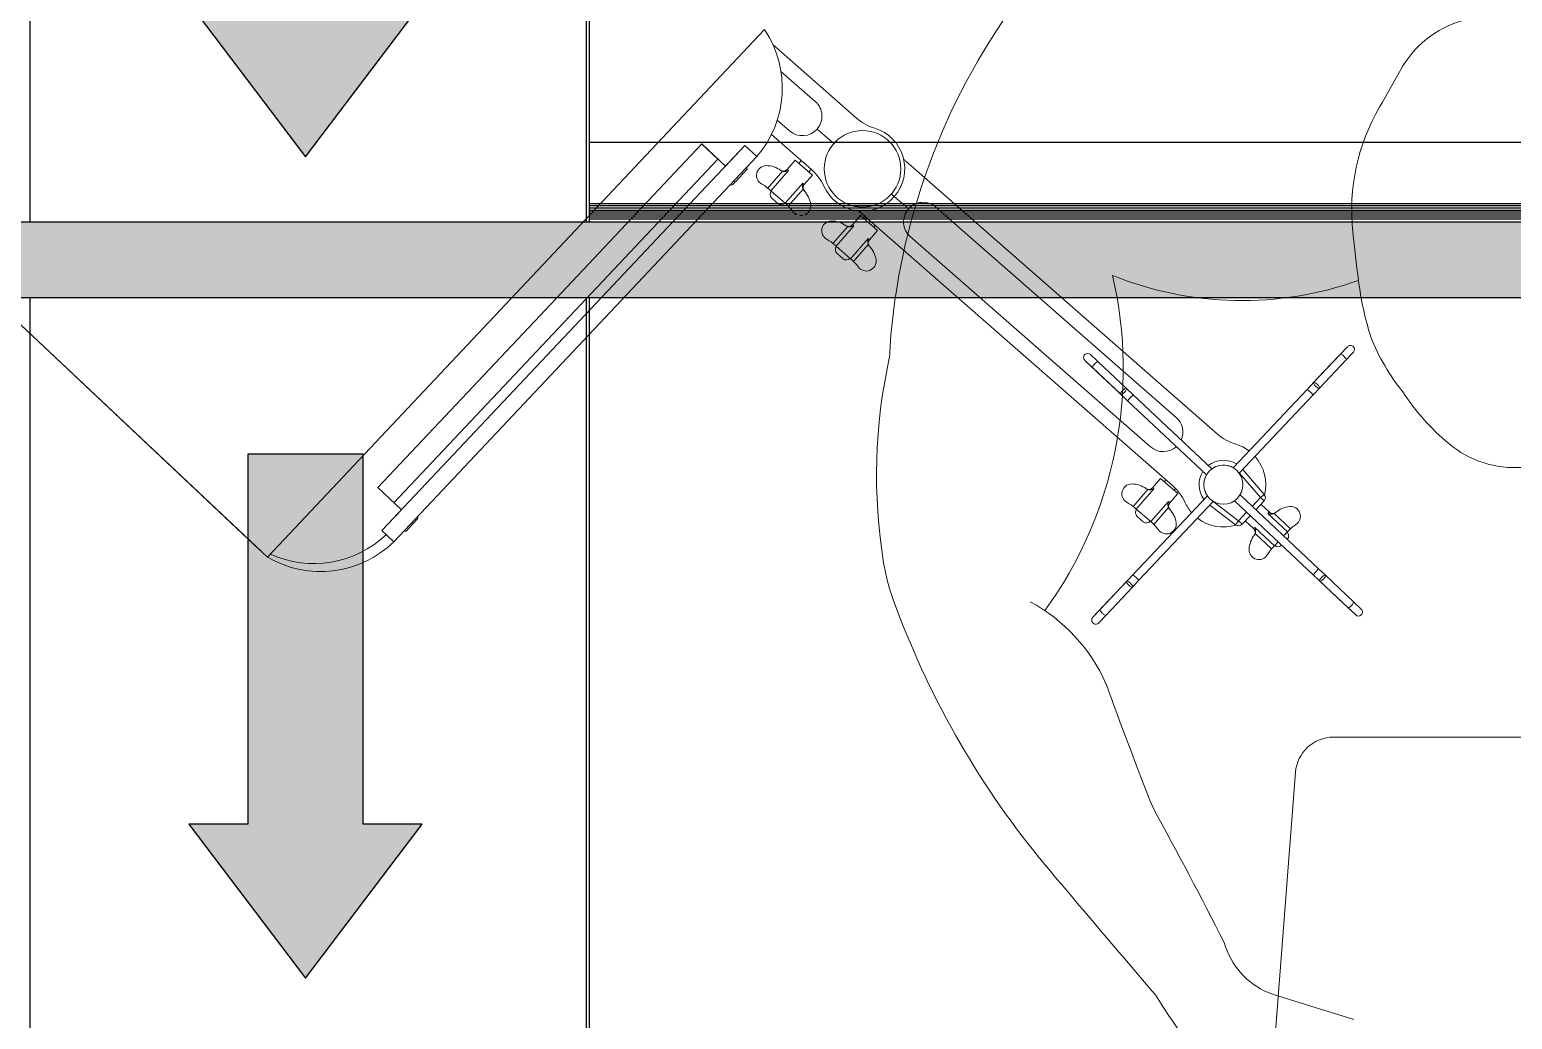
# Model space of a CAD drawing. Header units: millimetres. Extents: x 2822564 to 2991989, y -324396 to -253399.
# Drawn here: x 2862325 to 2863114, y -310117 to -309590 of the extents above; entities that cross this region are included whole.
import ezdxf

# ---------------------------------------------------------------- set-up
doc = ezdxf.new("R2010")
doc.units = ezdxf.units.MM
doc.linetypes.add('12017_XPLAN_GROUND$0$HIDDEN', pattern=[0.375, 0.25, -0.125])
doc.linetypes.add('DASHDOT', pattern=[1, 0.5, -0.25, 0, -0.25])
for name, color, linetype, lineweight in [("'new furniture'", 252, 'Continuous', 9), ('ARCHMED-Fur-S', 8, 'Continuous', 9), ('bed', 31, 'Continuous', 5), ('coton tak bazo', 191, 'Continuous', 5), ('KATCHIN', 253, '12017_XPLAN_GROUND$0$HIDDEN', 5)]:
    doc.layers.add(name, color=color, linetype=linetype, lineweight=lineweight)
doc.layers.add('AX', color=1, linetype='DASHDOT')
doc.layers.add('LAF Detail', color=7, linetype='Continuous')
doc.styles.add('DIM METRES', font='italic8.shx', dxfattribs={"width": 0.53})
doc.styles.add('متر', font='italic.shx')
doc.dimstyles.new('metres', dxfattribs={"dimtxt": 0.18, "dimasz": 0.05, "dimexe": 0.1, "dimexo": 0.1, "dimgap": 0.01, "dimtad": 0, "dimzin": 0, "dimdsep": 46, "dimtxsty": 'DIM METRES', "dimcen": 0.09, "dimclrd": 256, "dimclre": 256, "dimclrt": 3, "dimadec": 0, "dimazin": 0, "dimtfac": 1, "dimtofl": 0, "dimtmove": 0, "dimatfit": 3, "dimfxl": 1, "dimtolj": 1, "dimtzin": 0, "dimarcsym": 0})

# ---------------------------------------------------------------- blocks, each defined once
blk = doc.blocks.new('fff')
at = {"layer": 'coton tak bazo', "ltscale": 0.303333}
for p, q in [((-2.00289, -0.02318), (-1.62134, -0.38257)), ((-1.9982, -0.02758), (-1.61665, -0.38696))]:
    blk.add_line(p, q, dxfattribs=at)
at = {"layer": 'coton tak bazo', "ltscale": 0.303334}
blk.add_line((-1.61665, -0.38697), (-1.9982, -0.02758), dxfattribs=at)
at = {"layer": 'coton tak bazo', "ltscale": 0.259583}
blk.add_line((-1.61665, -0.38696), (-1.3091, -0.06044), dxfattribs=at)
blk.add_line((-1.61665, -0.38696), (-1.3091, -0.06044), dxfattribs=at)
at = {"layer": 'coton tak bazo', "ltscale": 0.039792}
blk.add_line((-1.25211, -0.11528), (-1.30382, -0.06995), dxfattribs=at)
at = {"layer": 'coton tak bazo', "ltscale": 0.016327}
blk.add_line((-1.29892, -0.08631), (-1.2777, -0.10491), dxfattribs=at)
at = {"layer": 'coton tak bazo', "ltscale": 0.00582}
blk.add_line((-1.29365, -0.1231), (-1.30121, -0.11647), dxfattribs=at)
at = {"layer": 'coton tak bazo', "ltscale": 0.019085}
blk.add_line((-1.28002, -0.14711), (-1.30482, -0.12537), dxfattribs=at)
at = {"layer": 'coton tak bazo', "ltscale": 0.007934}
for p, q in [((-1.26627, -0.13101), (-1.27658, -0.12198)), ((-1.27658, -0.12198), (-1.26627, -0.13101))]:
    blk.add_line(p, q, dxfattribs=at)
at = {"layer": 'coton tak bazo', "ltscale": 0.189583}
for p, q in [((-1.32121, -0.13211), (-1.54583, -0.37058)), ((-1.31388, -0.13903), (-1.53849, -0.3775))]:
    blk.add_line(p, q, dxfattribs=at)
at = {"layer": 'coton tak bazo', "ltscale": 0.084583}
for p in [(-1.34798, -0.13113), (-1.54841, -0.34392)]:
    blk.add_line(p, (-1.4482, -0.23753), dxfattribs=at)
at = {"layer": 'coton tak bazo', "ltscale": 0.00795}
blk.add_line((-1.33803, -0.1406), (-1.34803, -0.13119), dxfattribs=at)
at = {"layer": 'coton tak bazo', "ltscale": 0.011667}
for p, q in [((-1.33331, -0.14495), (-1.34798, -0.13113)), ((-1.33331, -0.14496), (-1.34798, -0.13113)), ((-1.53373, -0.35774), (-1.54841, -0.34391)), ((-1.53374, -0.35774), (-1.54841, -0.34392))]:
    blk.add_line(p, q, dxfattribs=at)
at = {"layer": 'coton tak bazo', "ltscale": 0.010208}
blk.add_line((-1.32121, -0.13211), (-1.33331, -0.14495), dxfattribs=at)
at = {"layer": 'coton tak bazo', "ltscale": 0.005834}
for p, q in [((-1.31388, -0.13903), (-1.32121, -0.13211)), ((-1.32121, -0.13211), (-1.31388, -0.13903))]:
    blk.add_line(p, q, dxfattribs=at)
at = {"layer": 'coton tak bazo', "ltscale": 0.169166}
blk.add_line((-1.53841, -0.35334), (-1.33798, -0.14055), dxfattribs=at)
at = {"layer": 'coton tak bazo', "ltscale": 4.27404e-05}
blk.add_line((-1.33798, -0.14055), (-1.33803, -0.1406), dxfattribs=at)
at = {"layer": 'coton tak bazo', "ltscale": 0.004429}
for p, q in [((-1.2901, -0.14122), (-1.29514, -0.14697)), ((-1.06403, -0.33827), (-1.06907, -0.34403))]:
    blk.add_line(p, q, dxfattribs=at)
at = {"layer": 'coton tak bazo', "ltscale": 0.008167}
for p, q in [((-1.27949, -0.15052), (-1.2901, -0.14122)), ((-1.24974, -0.17548), (-1.23912, -0.18477)), ((-1.05341, -0.34757), (-1.06403, -0.33827))]:
    blk.add_line(p, q, dxfattribs=at)
at = {"layer": 'coton tak bazo', "ltscale": 0.001281}
for p, q in [((-1.28637, -0.14155), (-1.28783, -0.14321)), ((-1.2803, -0.14686), (-1.28176, -0.14853))]:
    blk.add_line(p, q, dxfattribs=at)
at = {"layer": 'coton tak bazo', "ltscale": 0.148429}
blk.add_line((-1.22176, -0.14187), (-1.02879, -0.31083), dxfattribs=at)
at = {"layer": 'coton tak bazo', "ltscale": 0.001534}
blk.add_line((-1.32698, -0.15441), (-1.3288, -0.15634), dxfattribs=at)
at = {"layer": 'coton tak bazo', "ltscale": 0.005833}
for p, q in [((-1.32005, -0.14705), (-1.32696, -0.15439)), ((-1.52394, -0.36351), (-1.53085, -0.37085)), ((-1.53849, -0.3775), (-1.54583, -0.37058)), ((-1.54583, -0.37058), (-1.53849, -0.3775))]:
    blk.add_line(p, q, dxfattribs=at)
at = {"layer": 'coton tak bazo', "ltscale": 0.008026}
for p, q in [((-1.30712, -0.15852), (-1.29798, -0.14809)), ((-1.29441, -0.16966), (-1.28526, -0.15923)), ((-1.26675, -0.19279), (-1.25762, -0.18235)), ((-1.25403, -0.20393), (-1.24489, -0.19349)), ((-1.08104, -0.35558), (-1.07191, -0.34514)), ((-1.06832, -0.36672), (-1.05918, -0.35628)), ((-0.98377, -0.36952), (-0.99386, -0.36001)), ((-0.99536, -0.38183), (-1.00546, -0.37232))]:
    blk.add_line(p, q, dxfattribs=at)
at = {"layer": 'coton tak bazo', "ltscale": 0.009625}
for p, q in [((-1.30519, -0.16016), (-1.29423, -0.14765)), ((-1.29629, -0.16796), (-1.28533, -0.15546)), ((-1.26482, -0.19443), (-1.25386, -0.18192)), ((-1.25591, -0.20223), (-1.24496, -0.18971)), ((-1.07911, -0.35722), (-1.06815, -0.34471)), ((-1.0702, -0.36502), (-1.05925, -0.3525)), ((-0.98553, -0.37134), (-0.99764, -0.35994)), ((-0.99365, -0.37996), (-1.00576, -0.36856))]:
    blk.add_line(p, q, dxfattribs=at)
at = {"layer": 'coton tak bazo'}
for p, q in [((-1.29798, -0.14809), (-1.29752, -0.1482)), ((-1.29752, -0.1482), (-1.29707, -0.14825)), ((-1.29707, -0.14825), (-1.29664, -0.14825)), ((-1.29664, -0.14825), (-1.29622, -0.14822)), ((-1.29622, -0.14822), (-1.29567, -0.14813)), ((-1.29567, -0.14813), (-1.29515, -0.148)), ((-1.29515, -0.148), (-1.29423, -0.14765)), ((-1.28555, -0.15642), (-1.28533, -0.15546)), ((-1.28563, -0.15751), (-1.28561, -0.15695)), ((-1.28561, -0.15792), (-1.28563, -0.15751)), ((-1.28561, -0.15695), (-1.28555, -0.15642)), ((-1.28554, -0.15835), (-1.28561, -0.15792)), ((-1.28543, -0.15879), (-1.28554, -0.15835)), ((-1.28526, -0.15923), (-1.28543, -0.15879)), ((-1.25762, -0.18235), (-1.25716, -0.18246)), ((-1.25716, -0.18246), (-1.2567, -0.18251)), ((-1.2567, -0.18251), (-1.25627, -0.18252)), ((-1.25627, -0.18252), (-1.25586, -0.18249)), ((-1.25586, -0.18249), (-1.25531, -0.1824)), ((-1.25531, -0.1824), (-1.25479, -0.18226)), ((-1.25479, -0.18226), (-1.25386, -0.18192)), ((-1.24526, -0.19177), (-1.24524, -0.19121)), ((-1.24523, -0.19218), (-1.24526, -0.19177)), ((-1.24524, -0.19121), (-1.24518, -0.19067)), ((-1.24517, -0.1926), (-1.24523, -0.19218)), ((-1.24518, -0.19067), (-1.24496, -0.18971)), ((-1.24506, -0.19305), (-1.24517, -0.1926)), ((-1.24489, -0.19349), (-1.24506, -0.19305)), ((-1.07191, -0.34514), (-1.07144, -0.34525)), ((-1.07144, -0.34525), (-1.07099, -0.3453)), ((-1.07099, -0.3453), (-1.07056, -0.34531)), ((-1.07056, -0.34531), (-1.07015, -0.34528)), ((-1.07015, -0.34528), (-1.0696, -0.34519)), ((-1.0696, -0.34519), (-1.06908, -0.34505)), ((-1.06908, -0.34505), (-1.06815, -0.34471)), ((-1.05955, -0.35456), (-1.05953, -0.354)), ((-1.05952, -0.35497), (-1.05955, -0.35456)), ((-1.05953, -0.354), (-1.05947, -0.35347)), ((-1.05946, -0.3554), (-1.05952, -0.35497)), ((-1.05947, -0.35347), (-1.05925, -0.3525)), ((-1.05935, -0.35584), (-1.05946, -0.3554)), ((-1.05918, -0.35628), (-1.05935, -0.35584)), ((-0.99669, -0.3602), (-0.99764, -0.35994)), ((-0.99616, -0.36028), (-0.99669, -0.3602)), ((-0.9956, -0.36032), (-0.99616, -0.36028)), ((-0.99519, -0.36031), (-0.9956, -0.36032)), ((-0.99476, -0.36026), (-0.99519, -0.36031)), ((-0.99431, -0.36016), (-0.99476, -0.36026)), ((-0.99386, -0.36001), (-0.99431, -0.36016)), ((-1.00544, -0.36949), (-1.00576, -0.36856)), ((-1.00546, -0.37232), (-1.00533, -0.37187)), ((-1.00533, -0.37002), (-1.00544, -0.36949)), ((-1.00526, -0.37057), (-1.00533, -0.37002)), ((-1.00533, -0.37187), (-1.00527, -0.37141)), ((-1.00527, -0.37141), (-1.00525, -0.37099)), ((-1.00525, -0.37099), (-1.00526, -0.37057))]:
    blk.add_line(p, q, dxfattribs=at)
at = {"layer": 'coton tak bazo', "ltscale": 0.004428}
for p, q in [((-1.27949, -0.15052), (-1.28453, -0.15628)), ((-1.24974, -0.17548), (-1.25478, -0.18124)), ((-1.23912, -0.18477), (-1.24416, -0.19053)), ((-1.05341, -0.34757), (-1.05845, -0.35332))]:
    blk.add_line(p, q, dxfattribs=at)
at = {"layer": 'coton tak bazo', "ltscale": 0.000657837}
blk.add_line((-1.30519, -0.16016), (-1.30605, -0.15941), dxfattribs=at)
at = {"layer": 'coton tak bazo', "ltscale": 0.00685}
for p, q in [((-1.29629, -0.16796), (-1.30519, -0.16016)), ((-1.26482, -0.19443), (-1.25591, -0.20223)), ((-1.0702, -0.36502), (-1.07911, -0.35722))]:
    blk.add_line(p, q, dxfattribs=at)
at = {"layer": 'coton tak bazo', "ltscale": 0.002917}
for p, q in [((-1.30463, -0.16468), (-1.30084, -0.168)), ((-1.07854, -0.36173), (-1.07475, -0.36505))]:
    blk.add_line(p, q, dxfattribs=at)
at = {"layer": 'coton tak bazo', "ltscale": 0.0014}
blk.add_line((-1.23065, -0.16224), (-1.22883, -0.16384), dxfattribs=at)
blk.add_line((-1.23065, -0.16224), (-1.22883, -0.16384), dxfattribs=at)
at = {"layer": 'coton tak bazo', "ltscale": 0.006708}
for p, q in [((-1.22882, -0.16383), (-1.2201, -0.17146)), ((-1.2201, -0.17146), (-1.22882, -0.16383))]:
    blk.add_line(p, q, dxfattribs=at)
at = {"layer": 'coton tak bazo', "ltscale": 0.000658593}
blk.add_line((-1.29544, -0.16871), (-1.29629, -0.16796), dxfattribs=at)
at = {"layer": 'coton tak bazo', "ltscale": 0.14843}
blk.add_line((-1.05668, -0.34269), (-1.24965, -0.17372), dxfattribs=at)
at = {"layer": 'coton tak bazo', "ltscale": 0.114333}
for p, q in [((-1.05439, -0.30048), (-1.20303, -0.17033)), ((-1.21896, -0.18853), (-1.07032, -0.31868))]:
    blk.add_line(p, q, dxfattribs=at)
at = {"layer": 'coton tak bazo', "ltscale": 0.00079851}
for p, q in [((-1.24655, -0.17643), (-1.24746, -0.17747)), ((-1.24049, -0.18174), (-1.2414, -0.18278))]:
    blk.add_line(p, q, dxfattribs=at)
at = {"layer": 'coton tak bazo', "ltscale": 0.000658289}
for p, q in [((-1.26568, -0.19368), (-1.26482, -0.19443)), ((-1.06935, -0.36577), (-1.0702, -0.36502))]:
    blk.add_line(p, q, dxfattribs=at)
at = {"layer": 'coton tak bazo', "ltscale": 0.002916}
blk.add_line((-1.26046, -0.20226), (-1.26425, -0.19894), dxfattribs=at)
at = {"layer": 'coton tak bazo', "ltscale": 0.000658264}
blk.add_line((-1.25591, -0.20223), (-1.25506, -0.20298), dxfattribs=at)
at = {"layer": 'coton tak bazo', "ltscale": 0.008444}
blk.add_line((-0.94849, -0.2567), (-0.95849, -0.26732), dxfattribs=at)
at = {"layer": 'coton tak bazo', "ltscale": 0.003829}
for p, q in [((-0.95303, -0.26151), (-0.94849, -0.2567)), ((-1.10609, -0.2698), (-1.11091, -0.26527)), ((-0.94474, -0.41458), (-0.93992, -0.41912)), ((-1.09781, -0.42287), (-1.10234, -0.42768))]:
    blk.add_line(p, q, dxfattribs=at)
at = {"layer": 'coton tak bazo', "ltscale": 0.008443}
blk.add_line((-1.11091, -0.26527), (-1.10029, -0.27527), dxfattribs=at)
at = {"layer": 'coton tak bazo', "ltscale": 0.003855}
for p, q in [((-1.1026, -0.26617), (-1.10745, -0.2616)), ((-0.94939, -0.265), (-0.94482, -0.26015)), ((-0.94823, -0.41822), (-0.94338, -0.42278))]:
    blk.add_line(p, q, dxfattribs=at)
at = {"layer": 'coton tak bazo', "ltscale": 0.013819}
for p, q in [((-0.9694, -0.2789), (-0.95303, -0.26151)), ((-0.96577, -0.28239), (-0.94939, -0.265)), ((-1.08507, -0.40199), (-1.10144, -0.41938)), ((-1.08143, -0.40549), (-1.09781, -0.42287))]:
    blk.add_line(p, q, dxfattribs=at)
at = {"layer": 'coton tak bazo', "ltscale": 0.01382}
for p, q in [((-1.08871, -0.28618), (-1.10609, -0.2698)), ((-1.08522, -0.28254), (-1.1026, -0.26617)), ((-0.96561, -0.40184), (-0.94823, -0.41822)), ((-0.96212, -0.39821), (-0.94474, -0.41458))]:
    blk.add_line(p, q, dxfattribs=at)
at = {"layer": 'coton tak bazo', "ltscale": 0.006954}
for p, q in [((-0.96673, -0.27607), (-0.95849, -0.26732)), ((-1.09154, -0.28351), (-1.10029, -0.27527)), ((-1.0878, -0.4049), (-1.09604, -0.41364)), ((-0.96271, -0.40458), (-0.95396, -0.41281))]:
    blk.add_line(p, q, dxfattribs=at)
at = {"layer": 'coton tak bazo', "ltscale": 0.005608}
blk.add_line((-1.08449, -0.29015), (-1.09154, -0.28351), dxfattribs=at)
at = {"layer": 'coton tak bazo', "ltscale": 0.0033}
for p, q in [((-1.08107, -0.28645), (-1.08522, -0.28254)), ((-0.96968, -0.28654), (-0.96577, -0.28239))]:
    blk.add_line(p, q, dxfattribs=at)
at = {"layer": 'coton tak bazo', "ltscale": 0.038594}
blk.add_line((-1.01911, -0.33167), (-0.97338, -0.28312), dxfattribs=at)
at = {"layer": 'coton tak bazo', "ltscale": 0.005609}
blk.add_line((-0.97338, -0.28312), (-0.96673, -0.27607), dxfattribs=at)
at = {"layer": 'coton tak bazo', "ltscale": 0.001387}
for p, q in [((-0.97162, -0.28475), (-0.97338, -0.28312)), ((-1.08286, -0.28839), (-1.08449, -0.29015)), ((-0.96797, -0.39599), (-0.96635, -0.39423)), ((-1.07922, -0.39964), (-1.07745, -0.40126))]:
    blk.add_line(p, q, dxfattribs=at)
at = {"layer": 'coton tak bazo', "ltscale": 0.03879}
blk.add_line((-1.03569, -0.33611), (-1.08449, -0.29015), dxfattribs=at)
at = {"layer": 'coton tak bazo', "ltscale": 0.00153}
for p, q in [((-1.08286, -0.28839), (-1.08107, -0.28645)), ((-0.97162, -0.28475), (-0.96968, -0.28654)), ((-0.96797, -0.39599), (-0.96976, -0.39793))]:
    blk.add_line(p, q, dxfattribs=at)
at = {"layer": 'coton tak bazo', "ltscale": 0.038744}
blk.add_line((-1.03233, -0.33235), (-1.08107, -0.28645), dxfattribs=at)
at = {"layer": 'coton tak bazo', "ltscale": 0.038571}
blk.add_line((-1.01537, -0.33506), (-0.96968, -0.28654), dxfattribs=at)
at = {"layer": 'coton tak bazo', "ltscale": 0.000879089}
blk.add_line((-1.06075, -0.33912), (-1.06175, -0.34026), dxfattribs=at)
at = {"layer": 'coton tak bazo', "ltscale": 0.01156}
blk.add_line((-1.01534, -0.33502), (-1.00228, -0.35014), dxfattribs=at)
at = {"layer": 'coton tak bazo', "ltscale": 0.011741}
blk.add_line((-1.01326, -0.33281), (-0.99999, -0.34816), dxfattribs=at)
at = {"layer": 'coton tak bazo', "ltscale": 0.000811807}
blk.add_line((-1.05476, -0.34452), (-1.05569, -0.34557), dxfattribs=at)
at = {"layer": 'coton tak bazo', "ltscale": 0.038608}
blk.add_line((-1.01491, -0.34849), (-0.96635, -0.39423), dxfattribs=at)
at = {"layer": 'coton tak bazo', "ltscale": 0.00175}
for p, q in [((-1.00228, -0.35014), (-0.99999, -0.34816)), ((-1.00228, -0.35014), (-1.00008, -0.35221)), ((-1.01766, -0.36691), (-1.01582, -0.36451)), ((-1.01582, -0.36451), (-1.01362, -0.36658))]:
    blk.add_line(p, q, dxfattribs=at)
at = {"layer": 'coton tak bazo', "ltscale": 0.010209}
blk.add_line((-1.54583, -0.37058), (-1.53374, -0.35774), dxfattribs=at)
at = {"layer": 'coton tak bazo', "ltscale": 0.038835}
blk.add_line((-1.03515, -0.34899), (-1.08116, -0.39784), dxfattribs=at)
at = {"layer": 'coton tak bazo', "ltscale": 0.000657886}
blk.add_line((-1.07911, -0.35722), (-1.07997, -0.35647), dxfattribs=at)
at = {"layer": 'coton tak bazo', "ltscale": 0.038803}
blk.add_line((-1.03148, -0.35245), (-1.07745, -0.40126), dxfattribs=at)
at = {"layer": 'coton tak bazo', "ltscale": 0.011621}
blk.add_line((-1.03361, -0.35472), (-1.01766, -0.36691), dxfattribs=at)
at = {"layer": 'coton tak bazo', "ltscale": 0.011441}
blk.add_line((-1.03153, -0.3525), (-1.01582, -0.36451), dxfattribs=at)
at = {"layer": 'coton tak bazo', "ltscale": 0.038664}
blk.add_line((-1.0184, -0.35212), (-0.96976, -0.39793), dxfattribs=at)
at = {"layer": 'coton tak bazo', "ltscale": 0.004314}
for p, q in [((-1.00228, -0.35014), (-1.0074, -0.35556)), ((-1.00008, -0.35221), (-1.00519, -0.35764))]:
    blk.add_line(p, q, dxfattribs=at)
at = {"layer": 'coton tak bazo', "ltscale": 0.004148}
blk.add_line((-1.00201, -0.35426), (-0.99679, -0.35918), dxfattribs=at)
at = {"layer": 'coton tak bazo', "ltscale": 0.004195}
for p, q in [((-1.01085, -0.35923), (-1.01582, -0.36451)), ((-1.00865, -0.36131), (-1.01362, -0.36658))]:
    blk.add_line(p, q, dxfattribs=at)
at = {"layer": 'coton tak bazo', "ltscale": 0.004149}
blk.add_line((-1.01169, -0.36453), (-1.00647, -0.36945), dxfattribs=at)
at = {"layer": 'coton tak bazo', "ltscale": 0.002026}
blk.add_line((-0.98794, -0.37389), (-0.98553, -0.37134), dxfattribs=at)
at = {"layer": 'coton tak bazo', "ltscale": 5.97837e-05}
blk.add_line((-0.98566, -0.37589), (-0.98573, -0.37597), dxfattribs=at)
at = {"layer": 'coton tak bazo', "ltscale": 0.000658272}
for p, q in [((-0.98553, -0.37134), (-0.98475, -0.37052)), ((-0.99443, -0.38079), (-0.99365, -0.37996))]:
    blk.add_line(p, q, dxfattribs=at)
at = {"layer": 'coton tak bazo', "ltscale": 4.17548e-05}
blk.add_line((-1.62138, -0.38261), (-1.62133, -0.38256), dxfattribs=at)
at = {"layer": 'coton tak bazo', "ltscale": 7.25796e-06}
blk.add_line((-1.62134, -0.38257), (-1.62133, -0.38256), dxfattribs=at)
at = {"layer": 'coton tak bazo', "ltscale": 0.001907}
blk.add_line((-0.99365, -0.37996), (-0.99139, -0.37756), dxfattribs=at)
at = {"layer": 'coton tak bazo', "ltscale": 0.003358}
for p, q in [((-0.96635, -0.39423), (-0.96212, -0.39821)), ((-1.07745, -0.40126), (-1.08143, -0.40549))]:
    blk.add_line(p, q, dxfattribs=at)
at = {"layer": 'coton tak bazo', "ltscale": 0.005607}
for p, q in [((-1.08116, -0.39784), (-1.0878, -0.4049)), ((-0.96976, -0.39793), (-0.96271, -0.40458))]:
    blk.add_line(p, q, dxfattribs=at)
at = {"layer": 'coton tak bazo', "ltscale": 0.001529}
blk.add_line((-1.07922, -0.39964), (-1.08116, -0.39784), dxfattribs=at)
at = {"layer": 'coton tak bazo', "ltscale": 0.008414}
for p, q in [((-1.10601, -0.42423), (-1.09604, -0.41364)), ((-0.94338, -0.42278), (-0.95396, -0.41281))]:
    blk.add_line(p, q, dxfattribs=at)
at = {"layer": 'coton tak bazo', "ltscale": 0.003856}
blk.add_line((-1.10144, -0.41938), (-1.10601, -0.42423), dxfattribs=at)
at = {"layer": 'coton tak bazo'}
for centre, radius in [((-1.24846, -0.14663), 0.02369), ((-1.02519, -0.34212), 0.0121)]:
    blk.add_circle(centre, radius, dxfattribs=at)
for centre, radius, start, end in [((-1.36303, -0.0966), 0.06493, 319.20334, 33.83462), ((-1.28568, -0.114), 0.0121, 318.76024, 48.76127), ((-1.23218, -0.09254), 0.03024, 228.76079, 253.15647), ((-1.28568, -0.114), 0.0121, 228.76076, 318.76075), ((-1.24854, -0.14656), 0.02621, 318.76213, 73.15514), ((-1.32079, -0.14636), 0.00101, 316.71341, 46.71341), ((-1.30802, -0.15069), 0.00607, 89.96921, 242.99265), ((-1.30803, -0.1599), 0.01528, 53.61529, 89.96921), ((-1.1984, -0.11522), 0.03544, 226.0764, 228.75645), ((-1.3277, -0.1537), 0.00101, 226.71341, 316.71341), ((-1.29742, -0.14498), 0.00302, 234.57696, 318.76075), ((-1.29704, -0.14498), 0.00325, 233.64274, 253.1356), ((-1.30005, -0.15454), 0.00902, 49.79497, 57.05372), ((-1.2914, -0.16213), 0.00902, 40.46985, 47.72359), ((-1.29996, -0.16985), 0.03024, 24.365, 48.76075), ((-1.32953, -0.15565), 0.00101, 226.71341, 316.71341), ((-1.32356, -0.17938), 0.02656, 48.76075, 61.2494), ((-1.30264, -0.1624), 0.00302, 138.76076, 228.76076), ((-1.28226, -0.15827), 0.00302, 138.76062, 222.94467), ((-1.28231, -0.1579), 0.00325, 204.38457, 223.88034), ((-1.29566, -0.17074), 0.01528, 7.5523, 43.90616), ((-1.24854, -0.14656), 0.02621, 204.365, 318.76075), ((-1.29885, -0.16572), 0.00302, 228.76076, 318.76075), ((-1.31294, -0.18869), 0.02656, 36.27211, 48.76075), ((-1.28653, -0.16953), 0.00607, 214.52885, 7.5523), ((-1.27295, -0.20036), 0.03539, 48.82058, 51.50339), ((-1.211, -0.17943), 0.0121, 138.79385, 228.79593), ((-1.211, -0.17943), 0.0121, 48.79333, 138.79644), ((-1.26766, -0.18496), 0.00607, 90.00334, 243.02679), ((-1.26766, -0.19417), 0.01528, 53.64948, 90.00334), ((-1.25705, -0.17924), 0.00302, 234.61098, 318.79502), ((-1.25668, -0.17924), 0.00325, 233.6753, 253.17107), ((-1.25968, -0.18881), 0.00902, 49.83206, 57.0858), ((-1.28317, -0.21366), 0.02656, 48.79489, 61.28353), ((-1.25102, -0.19639), 0.00902, 40.50192, 47.76067), ((-1.24189, -0.19252), 0.00302, 138.79488, 222.97869), ((-1.26226, -0.19667), 0.00302, 138.79488, 228.79489), ((-1.24194, -0.19215), 0.00325, 204.42005, 223.91291), ((-1.25528, -0.205), 0.01528, 7.58643, 43.94036), ((-1.25847, -0.19999), 0.00302, 228.79489, 318.79489), ((-1.27255, -0.22296), 0.02656, 36.30625, 48.79489), ((-1.24615, -0.20379), 0.00607, 214.56299, 7.58643), ((-0.94666, -0.25842), 0.00252, 43.84193, 136.66246), ((-0.94666, -0.25843), 0.00252, 316.76101, 43.92012), ((-1.10918, -0.26344), 0.00252, 133.84192, 226.66246), ((-1.10918, -0.26343), 0.00252, 46.76101, 133.92012), ((-1.06235, -0.30958), 0.0121, 336.05371, 48.79645), ((-1.00887, -0.28808), 0.03024, 228.795, 253.19053), ((-1.06236, -0.30958), 0.0121, 228.79386, 311.81273), ((-1.0252, -0.34212), 0.02621, 52.69729, 73.18653), ((-1.02519, -0.34212), 0.01512, 57.13043, 128.30165), ((-1.02519, -0.34212), 0.0121, 59.77594, 125.27152), ((-1.0252, -0.34212), 0.02621, 345.99844, 41.66254), ((-1.02519, -0.34212), 0.01512, 147.49291, 217.08559), ((-1.02519, -0.34212), 0.0121, 150.23358, 214.64616), ((-1.08195, -0.34775), 0.00607, 90.00334, 243.02679), ((-1.08195, -0.35696), 0.01528, 53.64943, 90.00334), ((-1.07135, -0.34204), 0.00302, 234.61109, 318.79489), ((-1.07097, -0.34204), 0.00325, 233.67687, 253.16973), ((-1.07397, -0.3516), 0.00902, 49.82911, 57.08786), ((-1.0766, -0.36544), 0.03024, 24.39922, 48.79482), ((-1.00228, -0.35014), 0.00302, 316.71341, 40.82216), ((-1.09746, -0.37645), 0.02656, 48.79489, 61.28353), ((-1.07655, -0.35946), 0.00302, 138.79488, 228.79489), ((-1.06531, -0.35918), 0.00902, 40.50398, 47.75773), ((-1.05618, -0.35532), 0.00302, 138.79476, 222.9788), ((-1.05623, -0.35494), 0.00325, 204.4187, 223.91448), ((-1.06957, -0.36779), 0.01528, 7.58643, 43.9403), ((-1.02519, -0.34212), 0.02621, 204.40188, 221.17942), ((-1.0252, -0.34212), 0.02621, 332.33635, 332.65239), ((-0.98274, -0.37081), 0.01528, 95.50495, 131.85887), ((-0.98362, -0.36164), 0.00607, 302.48151, 95.50495), ((-1.52467, -0.36282), 0.00101, 322.81512, 46.71341), ((-1.52467, -0.36282), 0.00101, 316.71341, 46.71341), ((-1.07276, -0.36278), 0.00302, 228.79489, 318.79489), ((-1.08684, -0.38575), 0.02656, 36.30625, 48.79489), ((-1.06044, -0.36658), 0.00607, 214.56299, 7.58643), ((-1.02519, -0.34212), 0.02621, 232.21396, 287.432), ((-1.01582, -0.36451), 0.00302, 232.60466, 316.71341), ((-1.02519, -0.34212), 0.02621, 300.77521, 301.09353), ((-0.99119, -0.36624), 0.00902, 128.42044, 135.6792), ((-0.99472, -0.35697), 0.00302, 226.71341, 310.89721), ((-0.9951, -0.35701), 0.00325, 292.33857, 311.83143), ((-0.96542, -0.38873), 0.02656, 124.22476, 136.71341), ((-1.5879, -0.32602), 0.06493, 245.44888, 313.54548), ((-1.53158, -0.37016), 0.00101, 226.71341, 316.71341), ((-0.99402, -0.38279), 0.01528, 141.568, 177.92187), ((-0.99908, -0.37462), 0.00902, 137.75058, 145.00432), ((-1.00854, -0.37165), 0.00302, 322.5295, 46.71354), ((-1.00853, -0.37127), 0.00325, 321.59382, 341.0896), ((-0.98786, -0.37382), 0.00302, 316.71341, 46.71341), ((-1.58851, -0.32661), 0.06493, 239.59167, 239.87893), ((-1.58378, -0.33096), 0.06493, 239.59201, 314.22328), ((-1.00322, -0.38245), 0.00607, 177.92187, 330.94531), ((-0.9751, -0.399), 0.02656, 136.71341, 149.20206), ((-0.99132, -0.37749), 0.00302, 226.71341, 314.7652), ((-0.94165, -0.42095), 0.00252, 313.84192, 46.66246), ((-1.10417, -0.42595), 0.00252, 136.761, 223.92012), ((-1.10417, -0.42596), 0.00252, 223.84192, 316.66246), ((-0.94165, -0.42095), 0.00252, 226.76101, 313.92012)]:
    blk.add_arc(centre, radius, start, end, dxfattribs=at)
for centre, major_axis, start_param, end_param in [((-1.10435, -0.26798), (0.00175, 0.00182), 0.003429, 1.525376), ((-0.95121, -0.26326), (0.00182, -0.00175), 0.003429, 3.145021), ((-1.10435, -0.26798), (-0.00175, -0.00182), 4.666969, 6.286614), ((-1.08697, -0.28436), (0.00175, 0.00182), 0.003429, 3.145021), ((-1.08697, -0.28436), (0.00175, 0.00182), 4.666969, 6.286614), ((-0.96758, -0.28064), (0.00182, -0.00175), 3.145021, 4.666969), ((-0.96758, -0.28064), (0.00182, -0.00175), 0.003429, 3.145021), ((-0.96758, -0.28064), (0.00182, -0.00175), 4.666969, 6.286614), ((-1.08697, -0.28436), (0.00175, 0.00182), 3.145021, 4.666969), ((-1.08325, -0.40374), (-0.00182, 0.00175), 0.003429, 3.145021), ((-1.08325, -0.40374), (-0.00182, 0.00175), 4.666969, 6.286614), ((-1.08325, -0.40374), (-0.00182, 0.00175), 3.145021, 4.666969), ((-0.96387, -0.40002), (-0.00175, -0.00182), 4.666969, 6.286614), ((-0.96387, -0.40002), (-0.00175, -0.00182), 0.003429, 3.145021), ((-0.96387, -0.40002), (-0.00175, -0.00182), 3.145021, 4.666969), ((-1.09962, -0.42112), (-0.00182, 0.00175), 0.003429, 1.525376), ((-1.09962, -0.42112), (0.00182, -0.00175), 4.666969, 6.286614), ((-0.94648, -0.4164), (-0.00175, -0.00182), 0.003429, 3.145021)]:
    blk.add_ellipse(centre, major_axis=major_axis, ratio=0.319365, start_param=start_param, end_param=end_param, dxfattribs=at)
blk = doc.blocks.new('*D20')
at = {"lineweight": -2, "transparency": 16777216}
for p, q in [((-64.11, -1089.55), (-64.11, -1089.85)), ((-64.06, -1089.75), (-32.34, -1089.75)), ((-0.05, -1089.75), (-31.77, -1089.75)), ((0, -1089.55), (0, -1089.85))]:
    blk.add_line(p, q, dxfattribs=at)
at = {"transparency": 16777216}
for points in [[(-64.06, -1089.75), (-64.06, -1089.76), (-64.11, -1089.75)], [(-0.05, -1089.75), (-0.05, -1089.76), (0, -1089.75)]]:
    blk.add_solid(points, dxfattribs=at)
at = {"layer": 'Defpoints', "color": 0, "transparency": 16777216}
for p in [(0, 997.5), (-64.11, -1042.5), (-64.11, -1089.75)]:
    blk.add_point(p, dxfattribs=at)
at = {"transparency": 16777216, "insert": (-32.06, -1089.75), "char_height": 0.15, "attachment_point": 5, "style": 'متر'}
blk.add_mtext('\\A1;64.11', dxfattribs=at)
blk = doc.blocks.new('N_1210DE-00037-200612191001')
at = {"layer": 'ARCHMED-Fur-S'}
for centre, radius, start, end in [((10.289, 41.226), 34.702, 137.95474, 153.73238), ((63.826, -126.759), 200.093, 112.08086, 113.32409), ((-13.628, 53.713), 3.717, 118.42029, 169.8089), ((552.983, -349.481), 702.958, 144.71444, 145.421556), ((-223.277, 135.675), 221.455, 336.55422, 338.46087), ((10.05, 25.536), 43.103, 146.26804, 165.45579), ((190.55, -13.648), 219.368, 163.7977, 165.47646), ((-29.752, 44.023), 8.376, 303.88537, 341.49979), ((-39.406, 24.402), 19.945, 352.27503, 41.28894), ((-21.993, 33.849), 10, 165.45579, 176.09594), ((-5.76, 32.741), 26.271, 176.09594, 197.83908), ((-0.659, 27.828), 5, 91.36263, 135.24487), ((3.863, 23.343), 11.369, 135.24487, 152.17878), ((2.337, 22.996), 10.232, 146.4549, 163.79385), ((8.218, 22.557), 16.048, 168.15443, 178.16061), ((0.958, 29.385), 32.07, 188.41204, 220.503), ((-11.96, 6.897), 16.696, 75.65071, 117.39157), ((78.576, 19.849), 86.458, 177.86379, 179.42469), ((2.122, 20.617), 10, 179.42469, 215.59489), ((-70.28, -31.208), 79.039, 34.12987, 35.59489), ((-0.716, 15.944), 5, 214.12987, 259.4252)]:
    blk.add_arc(centre, radius, start, end, dxfattribs=at)
blk = doc.blocks.new('LAF')
at = {"ltscale": 10}
h = blk.add_hatch(color=150, dxfattribs=at)
h.dxf.hatch_style = 1
h.paths.add_polyline_path([(-273.79, 804.93), (-273.79, 866.18), (-470.79, 866.18), (-470.79, 897.68), (-552.75, 835.56), (-470.79, 773.44), (-470.79, 804.93)])
h.paths.add_polyline_path([(76.21, 804.93), (76.21, 866.18), (-120.79, 866.18), (-120.79, 897.68), (-202.75, 835.56), (-120.79, 773.44), (-120.79, 804.93)])
h.paths.add_polyline_path([(563, -606.23), (501.75, -606.23), (501.75, -803.23), (470.25, -803.23), (532.38, -885.19), (594.5, -803.23), (563, -803.23)])
h.paths.add_polyline_path([(563, -256.23), (501.75, -256.23), (501.75, -453.23), (470.25, -453.23), (532.38, -535.19), (594.5, -453.23), (563, -453.23)])
h.paths.add_polyline_path([(1174.11, 730.81), (1174.11, 792.06), (977.11, 792.06), (977.11, 823.56), (895.15, 761.44), (977.11, 699.31), (977.11, 730.81)])
h.paths.add_polyline_path([(1611.22, 730.81), (1611.22, 792.06), (1414.22, 792.06), (1414.22, 823.56), (1332.26, 761.44), (1414.22, 699.31), (1414.22, 730.81)])
at = {"layer": 'LAF Detail'}
h = blk.add_hatch(color=1, dxfattribs=at)
h.dxf.hatch_style = 1
h.paths.add_polyline_path([(1750, 1297.5), (-1750, 1297.5), (-1750, 1257.5), (1750, 1257.5)])
h.paths.add_polyline_path([(-1257.5, 1750), (-1297.5, 1750), (-1297.5, 1297.5), (-1257.5, 1297.5)])
h.paths.add_polyline_path([(1297.5, 1750), (1257.5, 1750), (1257.5, 1297.5), (1297.5, 1297.5)])
h.paths.add_polyline_path([(1297.5, -1297.5), (1257.5, -1297.5), (1257.5, -1750), (1297.5, -1750)])
h.paths.add_polyline_path([(1750, -1257.5), (-1750, -1257.5), (-1750, -1297.5), (1750, -1297.5)])
h.paths.add_polyline_path([(-1257.5, -1297.5), (-1297.5, -1297.5), (-1297.5, -1750), (-1257.5, -1750)])
h.paths.add_polyline_path([(2764.71, 1882.33), (2614.71, 1882.33), (2614.71, 1842.33), (2068.71, 1842.33), (2068.71, 1882.33), (1918.71, 1882.33), (1918.71, 567.33), (2068.71, 567.33), (2068.71, 604.83), (2182.96, 604.83), (2182.96, 609.83), (2062.96, 609.83), (2062.96, 637.33), (2182.96, 637.33), (2182.96, 607.33), (2614.71, 607.33), (2614.71, 567.33), (2764.71, 567.33)])
h.paths.add_polyline_path([(1958.71, 1802.33), (2724.71, 1802.33), (2724.71, 913.33), (2182.96, 913.33), (2182.96, 883.33), (2062.96, 883.33), (2062.96, 913.33), (1958.71, 913.33)], flags=16)
h.paths.add_polyline_path([(1958.91, 1526.82, 1), (1964.01, 1526.82, 1)], flags=0)
h.paths.add_polyline_path([(1958.91, 1314.57, 1), (1964.01, 1314.57, 1)], flags=0)
h.paths.add_polyline_path([(2150.96, 1529.42), (2151.96, 1529.42, -1), (2151.96, 1524.22), (2150.96, 1524.22, -1)], flags=0)
h.paths.add_polyline_path([(2148.91, 1526.82, -1), (2154.01, 1526.82, -1)], flags=0)
h.paths.add_polyline_path([(2150.96, 1317.17), (2151.96, 1317.17, -1), (2151.96, 1311.97), (2150.96, 1311.97, -1)], flags=0)
h.paths.add_polyline_path([(2154.01, 1314.57, -1), (2148.91, 1314.57, -1)], flags=0)
h.paths.add_polyline_path([(1999.98, 1717.61), (2001.48, 1718.93, -1), (2004.92, 1715.03), (2003.42, 1713.71, -1)], flags=0)
h.paths.add_polyline_path([(2257.9, 1477.7), (2257.9, 1478.7, -1), (2263.1, 1478.7), (2263.1, 1477.7, -1)], flags=0)
h.paths.add_polyline_path([(2257.9, 1363.7, -1), (2263.1, 1363.7), (2263.1, 1362.7, -1), (2257.9, 1362.7)], flags=0)
h.paths.add_polyline_path([(2562.37, 1106.33), (2724.71, 1249.45), (2724.71, 1249.67), (2562.11, 1106.33)], flags=0)
h.paths.add_polyline_path([(2556.83, 1105.18), (2557.03, 1105.18), (2557.18, 1105.31, 0.093249)], flags=0)
h.paths.add_polyline_path([(2308.71, 1100.33), (2551.52, 1100.33), (2555.34, 1103.7), (2555.34, 1104.33, -0.414214), (2557.34, 1106.33), (2557.34, 1105.18, 0.12943), (2555.34, 1104.33), (2555.34, 1100.36), (2552.46, 1097.83), (2544.7, 1097.83), (2544.7, 1096.58), (2326.67, 1096.58), (2307.71, 1096.58, 0.414214), (2306.46, 1095.33), (2306.46, 1036.7, 0.080761), (2306.53, 1036.3), (2306.52, 1036.3), (2330.51, 914.08), (2357.47, 914.08), (2544.09, 914.08), (2544.09, 913.83), (2544.09, 913.33), (2543.74, 913.33), (2419.62, 913.83), (2365.97, 913.83), (2357.56, 914.08), (2357.56, 913.33), (2357.47, 913.33), (2357.47, 914.08), (2327.52, 914.08), (2303.53, 1036.3), (1958.71, 1036.3), (1958.71, 1036.89), (2302.96, 1036.89), (2302.96, 1096.58), (2326.46, 1096.58), (2326.46, 1097.83), (2308.71, 1097.83)], flags=0)
h.paths.add_polyline_path([(2305.21, 1036.7, 0.09518), (2305.39, 1035.77, 0.113938), (2303.61, 1035.86), (2305.21, 1036.1)], flags=0)
h.paths.add_polyline_path([(2257.9, 1592.7), (2257.9, 1593.7, -1), (2263.1, 1593.7), (2263.1, 1592.7, -1)], flags=0)
h.paths.add_polyline_path([(2058.09, 1768.83), (2059.59, 1770.16, -1), (2063.03, 1766.26), (2061.53, 1764.93, -1)], flags=0)
h.paths.add_polyline_path([(2263.1, 1248.7), (2263.1, 1247.7, -1), (2257.9, 1247.7), (2257.9, 1248.7, -1)], flags=0)
h.paths.add_polyline_path([(2444.03, 1411.71, 0.956183), (2444.03, 1429.69, -0.066402)], flags=0)
h.paths.add_polyline_path([(2426.83, 1429.7), (2427.63, 1429.7, 0.022091), (2426.83, 1429.66, 11.266721), (2426.83, 1411.7), (2427.63, 1411.7, -0.022091), (2426.83, 1411.73, -11.266721)], flags=0)
h.paths.add_polyline_path([(2426.63, 1420.7, -1), (2326.63, 1420.7, -1)], flags=0)
h.paths.add_polyline_path([(2339.47, 1461.36, -1), (2332.47, 1461.36, -1)], flags=0)
h.paths.add_polyline_path([(2338.47, 1461.36, -1), (2333.47, 1461.36, -1)], flags=0)
h.paths.add_polyline_path([(2339.47, 1380.04, -1), (2332.47, 1380.04, -1)], flags=0)
h.paths.add_polyline_path([(2338.47, 1380.04, -1), (2333.47, 1380.04, -1)], flags=0)
h.paths.add_polyline_path([(2340.96, 1529.42), (2341.96, 1529.42, -1), (2341.96, 1524.22), (2340.96, 1524.22, -1)], flags=0)
h.paths.add_polyline_path([(2344.01, 1526.82, -1), (2338.91, 1526.82, -1)], flags=0)
h.paths.add_polyline_path([(2257.9, 1692.7), (2257.9, 1693.7, -1), (2263.1, 1693.7), (2263.1, 1692.7, -1)], flags=0)
h.paths.add_polyline_path([(2340.96, 1317.17), (2341.96, 1317.17, -1), (2341.96, 1311.97), (2340.96, 1311.97, -1)], flags=0)
h.paths.add_polyline_path([(2344.01, 1314.57, -1), (2338.91, 1314.57, -1)], flags=0)
h.paths.add_polyline_path([(1948.71, 1862.33, -1), (1962.71, 1862.33, -1)], flags=16)
h.paths.add_polyline_path([(2263.1, 1133.7), (2263.1, 1132.7, -1), (2257.9, 1132.7), (2257.9, 1133.7, -1)], flags=0)
h.paths.add_polyline_path([(2420.79, 1461.36, -1), (2413.79, 1461.36, -1)], flags=0)
h.paths.add_polyline_path([(2419.79, 1461.36, -1), (2414.79, 1461.36, -1)], flags=0)
h.paths.add_polyline_path([(2420.79, 1380.04, -1), (2413.79, 1380.04, -1)], flags=0)
h.paths.add_polyline_path([(2419.79, 1380.04, -1), (2414.79, 1380.04, -1)], flags=0)
h.paths.add_polyline_path([(2257.9, 1792.7), (2257.9, 1793.7, -1), (2263.1, 1793.7), (2263.1, 1792.7, -1)], flags=0)
h.paths.add_polyline_path([(2551.52, 1100.33, 0.016832), (2552.03, 1099.11), (2552.06, 1099.08), (2551.94, 1099.08), (2551.94, 1099.03), (2551.95, 1099.04, -0.00829)], flags=0)
h.paths.add_polyline_path([(2327.37, 1109.93), (2329.37, 1109.93, -1), (2329.37, 1104.73), (2327.37, 1104.73, -1)], flags=0)
h.paths.add_polyline_path([(2490.15, 1477.7), (2490.15, 1478.7, -1), (2495.35, 1478.7), (2495.35, 1477.7, -1)], flags=0)
h.paths.add_polyline_path([(2490.15, 1363.7, -1), (2495.35, 1363.7), (2495.35, 1362.7, -1), (2490.15, 1362.7)], flags=0)
h.paths.add_polyline_path([(2394.04, 1109.93), (2396.04, 1109.93, -1), (2396.04, 1104.73), (2394.04, 1104.73, -1)], flags=0)
h.paths.add_polyline_path([(1958.71, 873.33), (2310.71, 873.33), (2310.71, 647.33), (1958.71, 647.33)], flags=16)
h.paths.add_polyline_path([(2490.15, 1592.7), (2490.15, 1593.7, -1), (2495.35, 1593.7), (2495.35, 1592.7, -1)], flags=0)
h.paths.add_polyline_path([(2490.15, 1248.7, -1), (2495.35, 1248.7), (2495.35, 1247.7, -1), (2490.15, 1247.7)], flags=0)
h.paths.add_polyline_path([(2530.96, 1529.42), (2531.96, 1529.42, -1), (2531.96, 1524.22), (2530.96, 1524.22, -1)], flags=0)
h.paths.add_polyline_path([(2534.01, 1526.82, -1), (2528.91, 1526.82, -1)], flags=0)
h.paths.add_polyline_path([(2530.96, 1317.17), (2531.96, 1317.17, -1), (2531.96, 1311.97), (2530.96, 1311.97, -1)], flags=0)
h.paths.add_polyline_path([(2534.01, 1314.57, -1), (2528.91, 1314.57, -1)], flags=0)
h.paths.add_polyline_path([(2490.15, 1692.7), (2490.15, 1693.7, -1), (2495.35, 1693.7), (2495.35, 1692.7, -1)], flags=0)
h.paths.add_polyline_path([(2460.71, 1109.93), (2462.71, 1109.93, -1), (2462.71, 1104.73), (2460.71, 1104.73, -1)], flags=0)
h.paths.add_polyline_path([(2495.35, 1133.7), (2495.35, 1132.7, -1), (2490.15, 1132.7), (2490.15, 1133.7, -1)], flags=0)
h.paths.add_polyline_path([(2490.15, 1792.7), (2490.15, 1793.7, -1), (2495.35, 1793.7), (2495.35, 1792.7, -1)], flags=0)
h.paths.add_polyline_path([(2527.37, 1109.93), (2529.37, 1109.93, -1), (2529.37, 1104.73), (2527.37, 1104.73, -1)], flags=0)
h.paths.add_polyline_path([(2322.71, 860.33), (2350.71, 860.33), (2350.71, 873.33), (2724.71, 873.33), (2724.71, 647.33), (2350.71, 647.33), (2350.71, 660.33), (2322.71, 660.33, -0.414214), (2320.71, 662.33), (2320.71, 858.33, -0.414214)], flags=16)
h.paths.add_polyline_path([(2561.78, 1122.17), (2563.28, 1123.49, -1), (2566.72, 1119.59), (2565.22, 1118.27, -1)], flags=0)
h.paths.add_polyline_path([(2353.84, 820.33), (2353.84, 860.33), (2353.71, 820.33)], flags=0)
h.paths.add_polyline_path([(2578.89, 1095.33, -1), (2573.79, 1095.33, -1)], flags=0)
h.paths.add_polyline_path([(2619.89, 1173.4), (2621.39, 1174.72, -1), (2624.83, 1170.82), (2623.33, 1169.5, -1)], flags=0)
h.paths.add_polyline_path([(2392.27, 858.81), (2392.27, 662.33), (2392.24, 661.94), (2392, 660.73), (2391.45, 660.48), (2391.68, 660.66), (2391.88, 660.91), (2392.04, 661.21), (2392.17, 661.56), (2392.24, 661.94), (2392.27, 662.33), (2392.27, 858.33), (2392.24, 858.72), (2392, 859.92), (2391.85, 859.99)], flags=0)
h.paths.add_polyline_path([(2383.41, 818.33), (2383.24, 818.33), (2383.24, 702.33), (2383.21, 701.94), (2382.97, 700.73), (2382.09, 700.33), (2381.91, 700.33), (2382.17, 700.36), (2382.42, 700.48), (2382.65, 700.66), (2382.85, 700.91), (2383.01, 701.21), (2383.14, 701.56), (2383.21, 701.94), (2383.24, 702.33), (2383.24, 818.33), (2383.21, 818.72), (2382.97, 819.92), (2382.82, 819.99)], flags=0)
h.paths.add_polyline_path([(2623.33, 1770.16), (2624.83, 1768.83, -1), (2621.39, 1764.93), (2619.89, 1766.26, -1)], flags=0)
h.paths.add_polyline_path([(2678, 1224.62), (2679.51, 1225.95, -1), (2682.94, 1222.04), (2681.44, 1220.72, -1)], flags=0)
h.paths.add_polyline_path([(2720.96, 1529.42), (2721.96, 1529.42, -1), (2721.96, 1524.22), (2720.96, 1524.22, -1)], flags=0)
h.paths.add_polyline_path([(2724.01, 1526.82, -1), (2718.91, 1526.82, -1)], flags=0)
h.paths.add_polyline_path([(2720.96, 1317.17), (2721.96, 1317.17, -1), (2721.96, 1311.97), (2720.96, 1311.97, -1)], flags=0)
h.paths.add_polyline_path([(2724.01, 1314.57, -1), (2718.91, 1314.57, -1)], flags=0)
h.paths.add_polyline_path([(2681.44, 1718.93), (2682.94, 1717.61, -1), (2679.51, 1713.71), (2678, 1715.03, -1)], flags=0)
h.paths.add_polyline_path([(2665.39, 1096.04), (2667.26, 1092.84, 0.483498), (2670.39, 1095.33, 0.867202)], flags=0)
h.paths.add_polyline_path([(1962.71, 587.33, -1), (1948.71, 587.33, -1)], flags=16)
h.paths.add_polyline_path([(2537.32, 819.35), (2537.32, 818.35, -1), (2532.12, 818.35), (2532.12, 819.35, -1)], flags=0)
h.paths.add_polyline_path([(2537.27, 818.85, -1), (2532.17, 818.85, -1)], flags=0)
h.paths.add_polyline_path([(2720.71, 1862.33, -1), (2734.71, 1862.33, -1)], flags=16)
h.paths.add_polyline_path([(2537.32, 761.08), (2537.32, 760.08, -1), (2532.12, 760.08), (2532.12, 761.08, -1)], flags=0)
h.paths.add_polyline_path([(2537.27, 760.58, -1), (2532.17, 760.58, -1)], flags=0)
h.paths.add_polyline_path([(2537.32, 702.8), (2537.32, 701.8, -1), (2532.12, 701.8), (2532.12, 702.8, -1)], flags=0)
h.paths.add_polyline_path([(2537.27, 702.3, -1), (2532.17, 702.3, -1)], flags=0)
h.paths.add_polyline_path([(2734.71, 587.33, -1), (2720.71, 587.33, -1)], flags=16)
h.paths.add_polyline_path([(1297.5, 1257.5), (1257.5, 1257.5), (1257.5, -1257.5), (1297.5, -1257.5)])
h.paths.add_polyline_path([(-1257.5, 1257.5), (-1297.5, 1257.5), (-1297.5, -1257.5), (-1257.5, -1257.5)])
at = {"ltscale": 10}
for points in [[(1174.11, 730.81), (1174.11, 792.06), (977.11, 792.06), (977.11, 823.56), (895.15, 761.44), (977.11, 699.31), (977.11, 730.81)], [(1611.22, 730.81), (1611.22, 792.06), (1414.22, 792.06), (1414.22, 823.56), (1332.26, 761.44), (1414.22, 699.31), (1414.22, 730.81)]]:
    blk.add_lwpolyline(points, close=True, dxfattribs=at)
at = {"layer": 'LAF Detail', "color": 3, "linetype": 'Continuous', "lineweight": 25}
for p, q in [((1257.5, 1257.5), (1257.5, -1257.5)), ((1297.5, -1257.5), (1297.5, 1257.5)), ((1257.5, 908.18), (808.17, 908.18)), ((1650.69, 908.18), (1297.5, 908.18)), ((808.17, 611.98), (1257.5, 611.98)), ((1257.5, 610.58), (809.57, 610.58)), ((1297.5, 611.98), (1650.21, 611.98)), ((1650.56, 610.58), (1297.5, 610.58)), ((1299.38, 610.58), (1299.38, -302.62)), ((1300.38, 610.58), (1300.38, -302.62)), ((1301.38, 610.58), (1301.38, -302.62)), ((1302.38, -303.62), (1302.38, 610.58)), ((1303.38, 62.25), (1303.38, 610.58)), ((1303.95, 610.58), (1303.95, 62.25)), ((1305.15, 610.58), (1305.15, 62.25)), ((1306.35, 610.58), (1306.35, 62.25)), ((1307.55, 610.58), (1307.55, -1257.5)), ((1340.15, 610.58), (1340.15, -1257.5))]:
    blk.add_line(p, q, dxfattribs=at)
blk = doc.blocks.new('Tavolo operatorio con paziente')
at = {"layer": 'bed'}
blk.add_lwpolyline([(80.108, 737.5), (228.402, 737.5, 0.4368825), (248.344, 759.034), (231.42, 979.034, 0.3919022), (211.479, 997.5), (-211.479, 997.5, 0.3919022), (-231.42, 979.034), (-248.344, 759.034, 0.4368825), (-228.402, 737.5), (-80.108, 737.5)], format="xyb", dxfattribs=at)
dim = blk.add_linear_dim(base=(-64.112, -1089.755), p1=(0, 997.5), p2=(-64.112, -1042.5), dimstyle='metres', override={"dimfxl": 0.2, "dimfxlon": 1, "dimarcsym": 2})
dim.commit()
dim.dimension.update_dxf_attribs({"geometry": '*D20', "text_midpoint": (-32.056, -1089.755)})
blk = doc.blocks.new('Surgery Zone')
at = {"layer": 'KATCHIN', "color": 85, "ltscale": 1.1, "true_color": 0x58ba48}
blk.add_circle((1610637.8, -562746.67, 0), 2200, dxfattribs=at)
at = {"layer": "'new furniture'", "extrusion": (1.57871e-14, -3.63266e-19, -1), "xscale": 10.99999999998999, "yscale": 10.99999999998999, "zscale": -10.99999999984072, "rotation": 354.6292389127441}
blk.add_blockref('N_1210DE-00037-200612191001', (-1610777.09, -564262.15, 0), dxfattribs=at)
at = {"layer": 'bed', "xscale": -1.014127344535011, "yscale": 1.014127344535011, "zscale": 1.014127344535011, "rotation": 180}
blk.add_blockref('Tavolo operatorio con paziente', (1610637.8, -562746.67, 0), dxfattribs=at)
at = {"layer": 'coton tak bazo', "xscale": 860.0000000000005, "yscale": 860.0000000000005, "zscale": 860.0000000000005, "rotation": 180}
blk.add_blockref('fff', (1610029.19, -564186.88, 0), dxfattribs=at)

msp = doc.modelspace()

# ---------------------------------------------------------------- block references
at = {"layer": 'AX', "rotation": 180}
msp.add_blockref('Surgery Zone', (4473871.15, -873724.99, 0), dxfattribs=at)

# ---------------------------------------------------------------- next in the draw order: block references
at = {"color": 1, "rotation": 89.99999999999999}
msp.add_blockref('LAF', (2863233.35, -310990.12, 0), dxfattribs=at)

doc.saveas('drawing.dxf')
